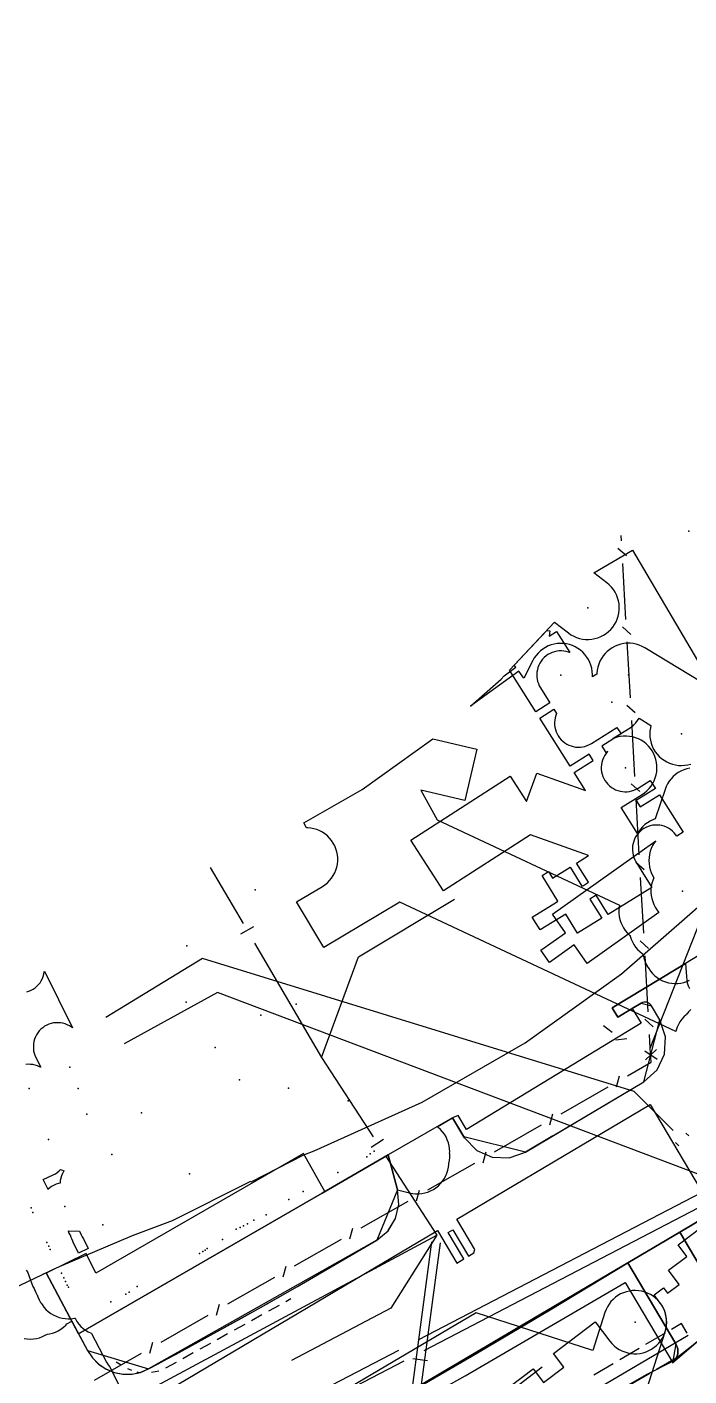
# Model space of a CAD drawing. Header units: metres. Extents: x -3782 to -2031, y 18790 to 19846.
# Drawn here: x -2271 to -2227.1, y 18878 to 18967.6 of the extents above; entities that cross this region are included whole.
import ezdxf

# ---------------------------------------------------------------- set-up
doc = ezdxf.new("R2010")
doc.units = ezdxf.units.M
for name, color, linetype in [('BOUNDARY', 7, 'Continuous'), ('CURB', 7, 'Continuous'), ('ELECTR_CABLE', 7, 'Continuous'), ('ELECTR_CABLE_COMM', 7, 'Continuous'), ('GAS', 7, 'Continuous'), ('GRASS', 7, 'Continuous'), ('GROUND', 7, 'Continuous'), ('ROAD', 7, 'Continuous'), ('SEWER', 7, 'Continuous'), ('SIDEWALK_PATH', 7, 'Continuous'), ('TREE', 7, 'Continuous'), ('WATER_PIPELINE', 7, 'Continuous')]:
    doc.layers.add(name, color=color, linetype=linetype)

msp = doc.modelspace()

# ---------------------------------------------------------------- linework, layer by layer
at = {"layer": 'BOUNDARY'}
for points in [[(-2275.371, 18882.247), (-2270.014, 18884.777), (-2269.365, 18885.087), (-2268.875, 18885.324), (-2264.033, 18887.378), (-2261.368, 18888.374), (-2256.172, 18890.997), (-2256.142, 18890.94), (-2252.642, 18892.731), (-2251.963, 18892.997), (-2244.781, 18896.236), (-2237.953, 18900.165), (-2231.544, 18904.747), (-2225.616, 18909.937), (-2220.229, 18915.685), (-2215.432, 18921.935), (-2211.274, 18928.627), (-2207.794, 18935.695), (-2205.026, 18943.071), (-2202.997, 18950.684), (-2201.726, 18958.459), (-2201.227, 18966.322), (-2201.503, 18974.195)], [(-2172.527, 18931.3), (-2173.473, 18929.85), (-2174.542, 18928.487), (-2197.779, 18901.368), (-2199.108, 18899.962), (-2199.196, 18899.923), (-2207.198, 18895.768), (-2214.683, 18890.74), (-2221.554, 18884.901), (-2225.009, 18881.612), (-2226.672, 18880.18), (-2228.194, 18878.993), (-2229.859, 18878.15), (-2236.785, 18874.202), (-2243.284, 18869.584), (-2249.29, 18864.342), (-2250.645, 18862.897), (-2252.857, 18860.75), (-2254.299, 18859.811), (-2255.89, 18858.985), (-2259.601, 18858.314), (-2266.719, 18856.689), (-2273.659, 18854.421)]]:
    msp.add_lwpolyline(points, dxfattribs=at)
at = {"layer": 'CURB'}
for points in [[(-2227.673, 18887.608), (-2218.29, 18893.172), (-2182.39, 18927.538), (-2166.608, 18954.059)], [(-2230.843, 18902.454), (-2230.241, 18902.812), (-2229.556, 18902.636)], [(-2230.052, 18897.59), (-2229.001, 18901.7), (-2229.556, 18902.636)], [(-2232.668, 18896.039), (-2230.052, 18897.59)], [(-2236.108, 18893.999), (-2232.668, 18896.039)], [(-2237.924, 18892.922), (-2242.016, 18893.942), (-2242.774, 18895.185)], [(-2236.108, 18893.999), (-2237.924, 18892.922)], [(-2267.624, 18880.854), (-2251.441, 18890.184), (-2247.047, 18892.742)], [(-2247.047, 18892.742), (-2246.432, 18890.415), (-2247.802, 18887.068)], [(-2231.114, 18885.567), (-2227.673, 18887.608)], [(-2227.673, 18887.608), (-2225.03, 18883.145), (-2223.499, 18882.912)], [(-2247.802, 18887.068), (-2262.967, 18878.513)], [(-2257.576, 18867.274), (-2256.61, 18870.474), (-2256.13, 18871.063), (-2242.789, 18878.644), (-2231.114, 18885.567)], [(-2231.114, 18885.567), (-2227.927, 18880.188), (-2228.143, 18878.913)], [(-2269.771, 18884.892), (-2267.622, 18880.855)], [(-2254.294, 18882.737), (-2254.998, 18882.347)], [(-2253.505, 18883.174), (-2253.857, 18882.979)], [(-2255.435, 18882.105), (-2256.138, 18881.716)], [(-2256.576, 18881.474), (-2257.279, 18881.084)], [(-2267.622, 18880.855), (-2267.033, 18879.748), (-2262.967, 18878.513)], [(-2258.857, 18880.21), (-2259.56, 18879.821)], [(-2257.716, 18880.842), (-2258.419, 18880.453)], [(-2259.997, 18879.579), (-2260.7, 18879.189)], [(-2264.78, 18878.771), (-2265.126, 18878.975)], [(-2264.083, 18878.405), (-2264.344, 18878.526)], [(-2263.587, 18878.265), (-2263.723, 18878.29)], [(-2262.295, 18878.362), (-2262.773, 18878.274)], [(-2261.138, 18878.947), (-2261.841, 18878.558)]]:
    msp.add_lwpolyline(points, dxfattribs=at)
at = {"layer": 'ELECTR_CABLE'}
msp.add_lwpolyline([(-2229.26, 18913.593), (-2229.366, 18913.45), (-2229.472, 18913.274), (-2229.561, 18913.088), (-2229.63, 18912.894), (-2229.681, 18912.694), (-2229.711, 18912.49), (-2229.721, 18912.284), (-2229.712, 18912.078), (-2229.682, 18911.874), (-2229.632, 18911.675), (-2229.562, 18911.48), (-2229.475, 18911.294), (-2229.384, 18911.142), (-2229.458, 18910.967), (-2229.519, 18910.771), (-2229.561, 18910.569), (-2229.583, 18910.364), (-2229.585, 18910.158), (-2229.567, 18909.953), (-2229.529, 18909.75), (-2229.47, 18909.552), (-2229.393, 18909.361), (-2229.298, 18909.179), (-2229.185, 18909.006), (-2229.052, 18908.824), (-2233.817, 18905.45), (-2234.684, 18906.674), (-2236.316, 18905.518), (-2236.894, 18906.334), (-2235.262, 18907.49), (-2236.129, 18908.714), (-2230.003, 18913.053)], close=True, dxfattribs=at)
msp.add_lwpolyline([(-2240.595, 18876.109), (-2237.405, 18878.522), (-2236.718, 18877.614), (-2235.375, 18878.63), (-2236.063, 18879.54), (-2233.285, 18881.641), (-2232.315, 18880.358), (-2232.182, 18880.2), (-2232.035, 18880.055), (-2231.875, 18879.926), (-2231.702, 18879.813), (-2231.52, 18879.718), (-2231.328, 18879.641), (-2231.131, 18879.583), (-2230.928, 18879.545), (-2230.723, 18879.526), (-2230.517, 18879.528), (-2230.312, 18879.551), (-2230.11, 18879.593), (-2229.913, 18879.654), (-2229.724, 18879.735), (-2229.543, 18879.834), (-2229.373, 18879.95), (-2229.215, 18880.082), (-2229.07, 18880.23), (-2228.941, 18880.39), (-2228.828, 18880.562), (-2228.733, 18880.745), (-2228.656, 18880.936), (-2228.598, 18881.134), (-2228.56, 18881.337), (-2228.542, 18881.542), (-2228.543, 18881.748), (-2228.566, 18881.953), (-2228.608, 18882.155), (-2228.669, 18882.351), (-2228.75, 18882.541), (-2228.849, 18882.722), (-2228.965, 18882.892), (-2229.372, 18883.429), (-2228.761, 18883.891), (-2228.496, 18883.541), (-2227.712, 18884.134), (-2228.419, 18885.069), (-2227.205, 18885.987), (-2227.783, 18886.751), (-2224.593, 18889.164)], dxfattribs=at)
at = {"layer": 'ELECTR_CABLE_COMM'}
for points in [[(-2231.542, 18933.514), (-2231.563, 18933.87)], [(-2231.22, 18932.515), (-2231.779, 18933.014)], [(-2231.246, 18928.301), (-2231.457, 18932.016)], [(-2230.924, 18927.302), (-2231.483, 18927.801)], [(-2229.628, 18899.821), (-2218.422, 18928.23)], [(-2230.95, 18923.088), (-2231.161, 18926.803)], [(-2230.628, 18922.089), (-2231.187, 18922.588)], [(-2230.654, 18917.874), (-2230.865, 18921.59)], [(-2230.332, 18916.876), (-2230.891, 18917.375)], [(-2230.357, 18912.661), (-2230.569, 18916.377)], [(-2230.035, 18911.663), (-2230.595, 18912.162)], [(-2230.061, 18907.448), (-2230.272, 18911.164)], [(-2229.739, 18906.45), (-2230.298, 18906.949)], [(-2229.765, 18902.235), (-2229.976, 18905.951)], [(-2229.443, 18901.237), (-2230.002, 18901.736)], [(-2232.154, 18900.851), (-2232.742, 18901.299)], [(-2229.628, 18899.821), (-2229.68, 18900.738)], [(-2231.187, 18900.446), (-2231.929, 18900.346)], [(-2229.57, 18898.88), (-2229.628, 18899.821)], [(-2231.133, 18897.988), (-2229.57, 18898.88)], [(-2229.994, 18899.654), (-2229.175, 18899.082)], [(-2229.956, 18899.056), (-2229.217, 18899.73)], [(-2231.883, 18897.255), (-2231.685, 18897.978)], [(-2235.561, 18895.462), (-2232.436, 18897.245)], [(-2236.312, 18894.729), (-2236.114, 18895.452)], [(-2239.99, 18892.936), (-2236.864, 18894.719)], [(-2240.74, 18892.203), (-2240.542, 18892.925)], [(-2244.418, 18890.409), (-2241.293, 18892.192)], [(-2245.169, 18889.676), (-2244.971, 18890.399)], [(-2248.847, 18887.883), (-2245.721, 18889.666)], [(-2249.597, 18887.15), (-2249.399, 18887.873)], [(-2253.275, 18885.356), (-2250.15, 18887.14)], [(-2257.704, 18882.83), (-2254.578, 18884.613)], [(-2254.026, 18884.623), (-2253.828, 18885.346)], [(-2258.454, 18882.097), (-2258.256, 18882.82)], [(-2262.132, 18880.304), (-2259.007, 18882.087)], [(-2262.883, 18879.571), (-2262.685, 18880.293)], [(-2266.561, 18877.777), (-2263.435, 18879.56)]]:
    msp.add_lwpolyline(points, dxfattribs=at)
at = {"layer": 'GAS'}
for points in [[(-2237.236, 18922.168), (-2238.978, 18924.928), (-2237.597, 18926.402), (-2237.594, 18926.404), (-2237.594, 18926.405), (-2236.513, 18927.558), (-2236.307, 18927.536), (-2236.345, 18927.193), (-2235.868, 18927.494), (-2234.982, 18926.091), (-2235.069, 18926.124), (-2235.22, 18926.166), (-2235.375, 18926.193), (-2235.531, 18926.205), (-2235.688, 18926.202), (-2235.844, 18926.183), (-2235.997, 18926.148), (-2236.147, 18926.099), (-2236.29, 18926.036), (-2236.427, 18925.959), (-2236.555, 18925.869), (-2236.674, 18925.766), (-2236.783, 18925.653), (-2236.88, 18925.529), (-2236.964, 18925.396), (-2237.035, 18925.256), (-2237.091, 18925.11), (-2237.133, 18924.959), (-2237.161, 18924.804), (-2237.172, 18924.647), (-2237.169, 18924.49), (-2237.15, 18924.335), (-2237.116, 18924.181), (-2237.066, 18924.032), (-2237.003, 18923.889), (-2236.926, 18923.752), (-2236.299, 18922.758)], [(-2233.742, 18910.836), (-2234.53, 18912.113), (-2233.727, 18912.608), (-2237.593, 18913.993), (-2243.376, 18910.268), (-2245.542, 18913.63), (-2238.93, 18917.89), (-2237.847, 18916.208), (-2237.173, 18918.091), (-2233.93, 18916.93), (-2234.688, 18918.131), (-2233.419, 18918.931), (-2233.686, 18919.354), (-2234.955, 18918.553), (-2236.969, 18921.745), (-2236.032, 18922.336), (-2235.856, 18922.057), (-2235.911, 18921.914), (-2235.953, 18921.763), (-2235.98, 18921.608), (-2235.992, 18921.451), (-2235.988, 18921.294), (-2235.969, 18921.138), (-2235.935, 18920.985), (-2235.886, 18920.836), (-2235.823, 18920.692), (-2235.745, 18920.556), (-2235.655, 18920.427), (-2235.553, 18920.308), (-2235.439, 18920.2), (-2235.316, 18920.103), (-2235.183, 18920.019), (-2235.043, 18919.948), (-2234.896, 18919.891), (-2234.745, 18919.849), (-2234.591, 18919.822), (-2234.434, 18919.811), (-2234.277, 18919.814), (-2234.121, 18919.833), (-2233.968, 18919.867), (-2233.819, 18919.916), (-2233.675, 18919.98), (-2233.538, 18920.057), (-2231.847, 18921.125), (-2231.572, 18920.689), (-2232.841, 18919.888), (-2232.574, 18919.465), (-2232.452, 18919.542), (-2232.496, 18919.496), (-2232.592, 18919.372), (-2232.677, 18919.24), (-2232.748, 18919.1), (-2232.804, 18918.953), (-2232.846, 18918.802), (-2232.874, 18918.647), (-2232.885, 18918.491), (-2232.882, 18918.334), (-2232.863, 18918.178), (-2232.829, 18918.025), (-2232.78, 18917.875), (-2232.716, 18917.732), (-2232.639, 18917.595), (-2232.549, 18917.467), (-2232.446, 18917.347), (-2232.333, 18917.239), (-2232.209, 18917.142), (-2232.077, 18917.058), (-2231.937, 18916.987), (-2231.79, 18916.93), (-2231.639, 18916.888), (-2231.484, 18916.861), (-2231.328, 18916.849), (-2231.171, 18916.853), (-2231.015, 18916.872), (-2230.862, 18916.906), (-2230.712, 18916.955), (-2230.569, 18917.018), (-2230.432, 18917.096), (-2229.626, 18917.604), (-2229.291, 18917.074), (-2230.559, 18916.274), (-2230.292, 18915.851), (-2229.024, 18916.652), (-2227.45, 18914.158), (-2227.865, 18913.895), (-2227.946, 18914.013), (-2228.048, 18914.133), (-2228.16, 18914.243), (-2228.283, 18914.341), (-2228.415, 18914.426), (-2228.554, 18914.498), (-2228.7, 18914.556), (-2228.851, 18914.6), (-2229.005, 18914.628), (-2229.162, 18914.641), (-2229.319, 18914.639), (-2229.475, 18914.622), (-2229.628, 18914.589), (-2229.778, 18914.541), (-2229.922, 18914.479), (-2230.06, 18914.403), (-2230.189, 18914.314), (-2230.309, 18914.213), (-2230.419, 18914.101), (-2230.516, 18913.978), (-2230.602, 18913.846), (-2230.674, 18913.707), (-2230.732, 18913.561), (-2230.776, 18913.41), (-2230.804, 18913.255), (-2230.817, 18913.099), (-2230.815, 18912.942), (-2230.798, 18912.786), (-2230.765, 18912.632), (-2230.717, 18912.483), (-2230.655, 18912.339), (-2230.579, 18912.201), (-2229.528, 18910.5), (-2232.428, 18908.709), (-2233.216, 18909.986), (-2233.642, 18909.723), (-2232.854, 18908.447), (-2234.459, 18907.455), (-2235.247, 18908.731), (-2236.948, 18907.68), (-2237.474, 18908.53), (-2235.869, 18909.523), (-2235.773, 18909.582), (-2236.824, 18911.283), (-2236.399, 18911.546), (-2236.136, 18911.121), (-2234.955, 18911.85), (-2234.168, 18910.574), (-2234.072, 18910.634), (-2234.071, 18910.633)], [(-2268.813, 18891.758), (-2268.584, 18891.674), (-2268.616, 18891.627), (-2268.691, 18891.489), (-2268.752, 18891.344), (-2268.799, 18891.195), (-2268.831, 18891.041), (-2268.847, 18890.885), (-2268.847, 18890.863), (-2268.953, 18890.839), (-2269.102, 18890.789), (-2269.245, 18890.725), (-2269.382, 18890.648), (-2269.51, 18890.557), (-2269.629, 18890.454), (-2269.641, 18890.441), (-2269.966, 18891.097), (-2269.301, 18891.406), (-2269.162, 18891.479), (-2269.031, 18891.565), (-2268.909, 18891.664)], [(-2266.975, 18886.514), (-2267.615, 18886.196), (-2267.981, 18886.932), (-2268.005, 18887.006), (-2268.068, 18887.15), (-2268.072, 18887.157), (-2268.101, 18887.247), (-2268.164, 18887.391), (-2268.241, 18887.528), (-2268.258, 18887.553), (-2268.26, 18887.558), (-2268.264, 18887.587), (-2268.287, 18887.692), (-2267.567, 18887.676), (-2267.448, 18887.42), (-2267.375, 18887.281), (-2267.299, 18887.165)]]:
    msp.add_lwpolyline(points, close=True, dxfattribs=at)
msp.add_lwpolyline([(-2271.065, 18903.551), (-2270.915, 18903.599), (-2270.771, 18903.662), (-2270.634, 18903.739), (-2270.505, 18903.828), (-2270.386, 18903.93), (-2270.277, 18904.043), (-2270.18, 18904.166), (-2270.095, 18904.298), (-2270.023, 18904.438), (-2269.966, 18904.584), (-2269.923, 18904.735), (-2269.895, 18904.89), (-2269.892, 18904.926), (-2268.027, 18901.162), (-2268.095, 18901.216), (-2268.228, 18901.301), (-2268.367, 18901.372), (-2268.513, 18901.43), (-2268.665, 18901.473), (-2268.819, 18901.5), (-2268.976, 18901.513), (-2269.133, 18901.51), (-2269.289, 18901.492), (-2269.442, 18901.458), (-2269.591, 18901.41), (-2269.735, 18901.347), (-2269.872, 18901.271), (-2270.001, 18901.181), (-2270.121, 18901.079), (-2270.23, 18900.966), (-2270.327, 18900.843), (-2270.412, 18900.711), (-2270.484, 18900.571), (-2270.541, 18900.425), (-2270.584, 18900.274), (-2270.612, 18900.119), (-2270.624, 18899.963), (-2270.621, 18899.806), (-2270.603, 18899.65), (-2270.57, 18899.497), (-2270.521, 18899.347), (-2270.459, 18899.203), (-2270.135, 18898.55), (-2270.207, 18898.59), (-2270.352, 18898.651), (-2270.502, 18898.698), (-2270.656, 18898.73), (-2270.812, 18898.746), (-2270.969, 18898.747), (-2271.125, 18898.733)], dxfattribs=at)
at = {"layer": 'GRASS'}
msp.add_lwpolyline([(-2251.441, 18890.184), (-2251.246, 18890.297), (-2252.682, 18892.819), (-2266.479, 18884.881), (-2267.107, 18886.179), (-2269.689, 18884.931), (-2269.771, 18884.892), (-2267.622, 18880.855)], close=True, dxfattribs=at)
for points in [[(-2218.29, 18893.172), (-2227.673, 18887.608), (-2225.03, 18883.145)], [(-2255.25, 18870.6), (-2241.93, 18878.049), (-2231.304, 18884.249), (-2228.126, 18878.928), (-2227.908, 18879.201), (-2227.799, 18879.522), (-2227.804, 18879.861), (-2227.927, 18880.188), (-2231.114, 18885.567), (-2248.093, 18875.551)]]:
    msp.add_lwpolyline(points, dxfattribs=at)
at = {"layer": 'GROUND'}
for points in [[(-2225.247, 18906.685), (-2227.902, 18905.072), (-2232.152, 18902.491), (-2231.783, 18901.883), (-2230.841, 18902.45), (-2230.245, 18901.473), (-2241.834, 18894.411), (-2242.402, 18895.342), (-2242.774, 18895.185), (-2241.966, 18893.859), (-2242.774, 18895.185), (-2247.047, 18892.742), (-2251.441, 18890.184), (-2267.622, 18880.855), (-2269.771, 18884.892), (-2270.014, 18884.777), (-2269.365, 18885.087), (-2268.875, 18885.324), (-2264.033, 18887.378), (-2261.368, 18888.374), (-2256.172, 18890.997), (-2256.142, 18890.94), (-2252.642, 18892.731), (-2251.963, 18892.997), (-2244.781, 18896.236), (-2237.953, 18900.165), (-2231.544, 18904.747), (-2225.616, 18909.937)], [(-2225.03, 18883.145), (-2227.673, 18887.608), (-2219.987, 18892.166)], [(-2246.719, 18876.331), (-2241.488, 18879.36), (-2236.286, 18882.439), (-2231.114, 18885.567), (-2227.927, 18880.188), (-2227.803, 18879.855), (-2227.801, 18879.511), (-2227.905, 18879.218), (-2228.194, 18878.993), (-2229.859, 18878.15), (-2236.785, 18874.202)]]:
    msp.add_lwpolyline(points, dxfattribs=at)
at = {"layer": 'ROAD'}
for points in [[(-2271.23, 18880.543), (-2271.026, 18880.512), (-2270.821, 18880.501), (-2270.615, 18880.511), (-2270.411, 18880.541), (-2270.211, 18880.591), (-2270.017, 18880.66), (-2269.83, 18880.748), (-2269.693, 18880.821), (-2269.549, 18880.842), (-2269.35, 18880.893), (-2269.156, 18880.962), (-2268.97, 18881.051), (-2268.793, 18881.157), (-2268.628, 18881.28), (-2268.475, 18881.419), (-2268.389, 18881.515), (-2268.065, 18881.687), (-2267.033, 18879.748), (-2267.033, 18879.747), (-2266.702, 18879.252), (-2266.7, 18879.25), (-2266.283, 18878.834), (-2266.281, 18878.833), (-2265.79, 18878.507), (-2265.788, 18878.506), (-2265.237, 18878.281), (-2265.235, 18878.28), (-2264.65, 18878.169), (-2264.648, 18878.169), (-2264.059, 18878.175), (-2264.057, 18878.175), (-2263.48, 18878.297), (-2263.478, 18878.297), (-2262.931, 18878.533), (-2262.93, 18878.533), (-2262.328, 18878.856), (-2261.727, 18879.181), (-2261.126, 18879.506), (-2260.525, 18879.833), (-2258.655, 18880.858), (-2256.791, 18881.893), (-2254.932, 18882.938), (-2253.079, 18883.993), (-2247.803, 18887.068), (-2247.802, 18887.069), (-2247.055, 18887.696), (-2247.053, 18887.699), (-2246.557, 18888.51), (-2246.556, 18888.513), (-2246.34, 18889.44), (-2246.34, 18889.443), (-2246.432, 18890.414), (-2246.432, 18890.414), (-2245.635, 18890.209), (-2245.433, 18890.167), (-2245.228, 18890.146), (-2245.022, 18890.144), (-2244.817, 18890.163), (-2244.614, 18890.202), (-2244.417, 18890.26), (-2244.226, 18890.338), (-2244.043, 18890.434), (-2243.871, 18890.547), (-2243.711, 18890.677), (-2243.564, 18890.821), (-2243.432, 18890.98), (-2243.317, 18891.15), (-2243.218, 18891.331), (-2243.138, 18891.521), (-2243.077, 18891.718), (-2243.035, 18891.92), (-2243.014, 18892.125), (-2243.013, 18892.141), (-2243.009, 18892.156), (-2242.97, 18892.358), (-2242.951, 18892.563), (-2242.952, 18892.77), (-2242.96, 18892.85), (-2242.956, 18892.93), (-2242.966, 18893.136), (-2242.996, 18893.34), (-2243.046, 18893.54), (-2243.115, 18893.734), (-2243.203, 18893.921), (-2243.308, 18894.098), (-2243.431, 18894.263), (-2243.569, 18894.416), (-2243.721, 18894.555), (-2243.789, 18894.605), (-2242.775, 18895.185), (-2242.774, 18895.185), (-2242.774, 18895.184), (-2241.967, 18893.861), (-2241.966, 18893.859), (-2241.159, 18893.033), (-2241.156, 18893.031), (-2240.135, 18892.581), (-2240.131, 18892.58), (-2239.017, 18892.535), (-2239.013, 18892.535), (-2237.925, 18892.922), (-2237.923, 18892.923), (-2230.053, 18897.59), (-2230.052, 18897.591), (-2229.17, 18898.387), (-2229.168, 18898.391), (-2228.677, 18899.426), (-2228.676, 18899.43), (-2228.609, 18900.574), (-2228.61, 18900.577), (-2229.001, 18901.699), (-2229.002, 18901.701), (-2229.556, 18902.636), (-2229.556, 18902.637), (-2229.614, 18902.715), (-2229.615, 18902.716), (-2229.686, 18902.781), (-2229.687, 18902.782), (-2229.769, 18902.832), (-2229.771, 18902.833), (-2229.861, 18902.866), (-2229.863, 18902.866), (-2229.959, 18902.881), (-2229.961, 18902.881), (-2230.056, 18902.877), (-2230.058, 18902.876), (-2230.151, 18902.854), (-2230.153, 18902.853), (-2230.241, 18902.812), (-2230.242, 18902.811), (-2231.782, 18901.884), (-2231.783, 18901.883), (-2231.784, 18901.884), (-2232.152, 18902.49), (-2232.152, 18902.491), (-2232.151, 18902.491), (-2227.902, 18905.072), (-2227.281, 18905.449), (-2227.231, 18904.57), (-2227.21, 18904.365), (-2227.168, 18904.163), (-2227.107, 18903.966), (-2227.026, 18903.777)], [(-2219.987, 18892.166), (-2227.673, 18887.608), (-2231.114, 18885.568), (-2236.286, 18882.439), (-2241.488, 18879.36), (-2246.719, 18876.331)]]:
    msp.add_lwpolyline(points, dxfattribs=at)
at = {"layer": 'SEWER'}
for points in [[(-2258.87, 18911.822), (-2256.684, 18908.095)], [(-2249.016, 18905.892), (-2242.642, 18909.719)], [(-2255.999, 18907.884), (-2256.854, 18907.383)], [(-2255.925, 18906.801), (-2251.47, 18899.205)], [(-2259.38, 18905.778), (-2265.802, 18901.867)], [(-2230.689, 18896.952), (-2259.38, 18905.778)], [(-2251.47, 18899.205), (-2249.016, 18905.892)], [(-2258.377, 18903.524), (-2264.586, 18900.108)], [(-2224.445, 18890.708), (-2258.377, 18903.524)], [(-2251.47, 18899.205), (-2248.047, 18893.936)], [(-2230.689, 18896.952), (-2228.098, 18894.36)], [(-2247.353, 18893.756), (-2248.184, 18893.217)], [(-2227.945, 18893.546), (-2227.726, 18893.327)], [(-2227.072, 18893.987), (-2227.268, 18894.183)], [(-2247.23, 18892.678), (-2243.807, 18887.408)], [(-2224.586, 18891.085), (-2245.027, 18880.442)], [(-2224.304, 18890.33), (-2244.675, 18879.723)], [(-2265.369, 18875.822), (-2243.807, 18887.408)], [(-2243.807, 18887.408), (-2246.859, 18882.545)], [(-2244.169, 18886.96), (-2246.368, 18870.445)], [(-2245.773, 18870.367), (-2243.574, 18886.882)], [(-2246.859, 18882.545), (-2253.47, 18879.069)], [(-2227.555, 18881.532), (-2228.213, 18881.144)], [(-2227.187, 18880.895), (-2227.555, 18881.532)], [(-2235.616, 18875.753), (-2227.11, 18880.76)], [(-2228.644, 18880.89), (-2229.936, 18880.128)], [(-2246.357, 18879.749), (-2266.798, 18869.105)], [(-2244.43, 18879.063), (-2245.412, 18879.194)], [(-2230.367, 18879.874), (-2231.659, 18879.112)], [(-2229.21, 18878.492), (-2227.916, 18879.252)], [(-2246.005, 18879.03), (-2266.376, 18868.423)], [(-2242.457, 18874.306), (-2236.803, 18878.649)], [(-2232.09, 18878.858), (-2233.382, 18878.096)], [(-2230.934, 18877.478), (-2229.641, 18878.238)]]:
    msp.add_lwpolyline(points, dxfattribs=at)
at = {"layer": 'SIDEWALK_PATH'}
for points in [[(-2242.402, 18895.342), (-2242.774, 18895.185), (-2241.966, 18893.859), (-2241.158, 18893.031), (-2240.133, 18892.58), (-2239.015, 18892.534), (-2237.924, 18892.922), (-2230.052, 18897.59), (-2229.168, 18898.389), (-2228.676, 18899.428), (-2228.609, 18900.575), (-2229.001, 18901.7), (-2229.556, 18902.636), (-2229.614, 18902.716), (-2229.687, 18902.782), (-2229.77, 18902.832), (-2229.863, 18902.866), (-2229.96, 18902.881), (-2230.058, 18902.876), (-2230.153, 18902.853), (-2230.242, 18902.811), (-2230.843, 18902.454), (-2230.245, 18901.473), (-2241.834, 18894.411)], [(-2246.432, 18890.415), (-2247.047, 18892.742), (-2251.441, 18890.184), (-2267.626, 18880.853), (-2267.033, 18879.748), (-2266.704, 18879.255), (-2266.29, 18878.84), (-2265.803, 18878.513), (-2265.256, 18878.286), (-2264.676, 18878.171), (-2264.089, 18878.171), (-2263.514, 18878.286), (-2262.967, 18878.513), (-2260.481, 18879.857), (-2258.004, 18881.218), (-2255.536, 18882.597), (-2253.079, 18883.993), (-2247.802, 18887.068), (-2247.054, 18887.697), (-2246.556, 18888.512), (-2246.339, 18889.441)], [(-2225.03, 18883.145), (-2227.673, 18887.608), (-2231.114, 18885.567), (-2227.927, 18880.188), (-2227.803, 18879.855), (-2227.801, 18879.511), (-2227.917, 18879.186), (-2228.143, 18878.913), (-2223.499, 18882.912), (-2223.68, 18882.783), (-2223.882, 18882.697), (-2224.098, 18882.657), (-2224.32, 18882.666), (-2224.534, 18882.724), (-2224.728, 18882.826), (-2224.896, 18882.968)]]:
    msp.add_lwpolyline(points, close=True, dxfattribs=at)
at = {"layer": 'TREE'}
for p in [(-2227.077, 18934.149), (-2233.789, 18929.065), (-2235.573, 18924.605), (-2231.081, 18924.612), (-2232.176, 18922.81), (-2227.562, 18920.695), (-2231.286, 18918.449), (-2255.887, 18910.332), (-2227.487, 18910.242), (-2260.416, 18906.608), (-2260.478, 18902.877), (-2253.164, 18902.735), (-2255.507, 18902.02), (-2258.551, 18899.865), (-2268.191, 18898.559), (-2270.903, 18897.148), (-2267.647, 18897.132), (-2256.93, 18897.728), (-2253.664, 18897.167), (-2249.698, 18896.324), (-2267.072, 18895.442), (-2263.432, 18895.518), (-2269.625, 18893.761), (-2265.414, 18892.75), (-2248.461, 18892.604), (-2248.241, 18892.793), (-2247.966, 18892.979), (-2260.244, 18891.477), (-2250.392, 18891.557), (-2252.689, 18890.302), (-2270.776, 18889.205), (-2268.523, 18889.297), (-2253.64, 18889.768), (-2270.663, 18888.902), (-2265.997, 18888.094), (-2256.388, 18888.16), (-2255.964, 18888.391), (-2255.149, 18888.757), (-2257.143, 18887.789), (-2256.883, 18887.911), (-2256.655, 18888.015), (-2269.727, 18886.923), (-2269.597, 18886.679), (-2269.501, 18886.438), (-2259.371, 18886.306), (-2259.208, 18886.394), (-2259.083, 18886.51), (-2258.063, 18887.122), (-2259.589, 18886.187), (-2268.742, 18884.866), (-2268.609, 18884.574), (-2268.479, 18884.33), (-2268.382, 18884.089), (-2268.292, 18883.944), (-2263.722, 18883.997), (-2265.483, 18882.971), (-2264.483, 18883.482), (-2264.25, 18883.609), (-2230.64, 18881.625)]:
    msp.add_point(p, dxfattribs=at)
at = {"layer": 'WATER_PIPELINE'}
for points in [[(-2226.231, 18924.133), (-2229.994, 18926.409), (-2230.175, 18926.507), (-2230.366, 18926.586), (-2230.563, 18926.647), (-2230.764, 18926.688), (-2230.969, 18926.709), (-2231.176, 18926.71), (-2231.381, 18926.69), (-2231.583, 18926.651), (-2231.78, 18926.592), (-2231.971, 18926.514), (-2232.153, 18926.417), (-2232.325, 18926.304), (-2232.485, 18926.173), (-2232.631, 18926.028), (-2232.763, 18925.869), (-2232.878, 18925.699), (-2232.976, 18925.517), (-2233.055, 18925.327), (-2233.116, 18925.13), (-2233.157, 18924.928), (-2233.178, 18924.723), (-2233.178, 18924.652), (-2233.285, 18924.593), (-2233.479, 18924.473), (-2233.473, 18924.641), (-2233.487, 18924.846), (-2233.52, 18925.05), (-2233.574, 18925.249), (-2233.646, 18925.442), (-2233.738, 18925.626), (-2233.846, 18925.801), (-2233.972, 18925.965), (-2234.113, 18926.115), (-2234.268, 18926.251), (-2234.435, 18926.371), (-2234.614, 18926.474), (-2234.802, 18926.559), (-2234.997, 18926.625), (-2235.198, 18926.672), (-2235.402, 18926.699), (-2235.608, 18926.706), (-2235.813, 18926.692), (-2236.017, 18926.658), (-2236.216, 18926.605), (-2236.409, 18926.532), (-2236.594, 18926.441), (-2236.768, 18926.332), (-2236.932, 18926.207), (-2237.082, 18926.066), (-2237.218, 18925.911), (-2237.338, 18925.743), (-2237.441, 18925.565), (-2238.036, 18924.406), (-2238.369, 18924.863), (-2241.566, 18922.53), (-2241.577, 18922.546), (-2239.535, 18924.334), (-2239.332, 18924.551), (-2238.555, 18925.118), (-2238.663, 18925.265), (-2235.995, 18928.111), (-2235.068, 18927.399), (-2234.898, 18927.282), (-2234.718, 18927.182), (-2234.529, 18927.1), (-2234.333, 18927.036), (-2234.131, 18926.993), (-2233.927, 18926.969), (-2233.721, 18926.966), (-2233.515, 18926.983), (-2233.312, 18927.02), (-2233.114, 18927.076), (-2232.923, 18927.152), (-2232.739, 18927.246), (-2232.566, 18927.358), (-2232.405, 18927.486), (-2232.256, 18927.629), (-2232.123, 18927.786), (-2232.006, 18927.955), (-2231.906, 18928.136), (-2231.824, 18928.325), (-2231.761, 18928.521), (-2231.717, 18928.722), (-2231.693, 18928.927), (-2231.69, 18929.133), (-2231.707, 18929.338), (-2231.744, 18929.541), (-2231.8, 18929.739), (-2231.876, 18929.931), (-2231.97, 18930.114), (-2232.082, 18930.288), (-2232.21, 18930.449), (-2232.353, 18930.597), (-2232.51, 18930.731), (-2233.372, 18931.392), (-2230.813, 18932.902), (-2225.762, 18924.339)], [(-2227.007, 18918.408), (-2227.208, 18918.364), (-2227.404, 18918.301), (-2227.593, 18918.219), (-2227.773, 18918.119), (-2227.943, 18918.001), (-2228.1, 18917.867), (-2228.243, 18917.719), (-2228.371, 18917.558), (-2228.482, 18917.384), (-2228.576, 18917.201), (-2228.651, 18917.009), (-2229.314, 18915.048), (-2229.46, 18914.994), (-2229.646, 18914.904), (-2229.821, 18914.796), (-2229.986, 18914.672), (-2230.137, 18914.532), (-2230.274, 18914.377), (-2230.395, 18914.211), (-2230.476, 18914.072), (-2231.555, 18915.808), (-2230.177, 18916.665), (-2230.007, 18916.783), (-2229.85, 18916.916), (-2229.707, 18917.064), (-2229.579, 18917.226), (-2229.467, 18917.399), (-2229.373, 18917.582), (-2229.297, 18917.774), (-2229.241, 18917.972), (-2229.204, 18918.175), (-2229.187, 18918.38), (-2229.19, 18918.586), (-2229.214, 18918.791), (-2229.257, 18918.992), (-2229.32, 18919.189), (-2229.402, 18919.378), (-2229.503, 18919.558), (-2229.62, 18919.727), (-2229.753, 18919.884), (-2229.901, 18920.028), (-2230.063, 18920.156), (-2230.236, 18920.267), (-2230.419, 18920.362), (-2230.611, 18920.437), (-2230.809, 18920.494), (-2231.012, 18920.531), (-2231.217, 18920.548), (-2231.423, 18920.544), (-2231.628, 18920.521), (-2231.829, 18920.477), (-2232.026, 18920.414), (-2232.111, 18920.377), (-2231.067, 18921.026), (-2230.897, 18921.144), (-2230.74, 18921.277), (-2230.597, 18921.425), (-2230.469, 18921.587), (-2230.376, 18921.731), (-2229.585, 18921.253), (-2229.625, 18921.087), (-2229.653, 18920.883), (-2229.662, 18920.677), (-2229.65, 18920.471), (-2229.618, 18920.268), (-2229.566, 18920.068), (-2229.495, 18919.875), (-2229.405, 18919.689), (-2229.298, 18919.513), (-2229.174, 18919.349), (-2229.034, 18919.197), (-2228.88, 18919.06), (-2228.714, 18918.939), (-2228.536, 18918.834), (-2228.349, 18918.748), (-2228.154, 18918.68), (-2227.954, 18918.632), (-2227.75, 18918.603), (-2227.544, 18918.595), (-2227.338, 18918.607), (-2227.135, 18918.639), (-2226.935, 18918.69)], [(-2226.933, 18902.387), (-2227.08, 18902.242), (-2227.211, 18902.084), (-2227.217, 18902.076), (-2227.255, 18902.045), (-2227.405, 18901.903), (-2227.539, 18901.747), (-2227.658, 18901.579), (-2227.76, 18901.4), (-2227.843, 18901.211), (-2227.908, 18901.016), (-2227.93, 18900.921), (-2246.281, 18909.527), (-2251.327, 18906.509), (-2253.135, 18909.531), (-2251.418, 18910.558), (-2251.247, 18910.672), (-2251.087, 18910.803), (-2250.942, 18910.948), (-2250.811, 18911.107), (-2250.696, 18911.279), (-2250.599, 18911.46), (-2250.52, 18911.651), (-2250.46, 18911.848), (-2250.419, 18912.05), (-2250.399, 18912.255), (-2250.399, 18912.461), (-2250.419, 18912.666), (-2250.459, 18912.868), (-2250.518, 18913.066), (-2250.597, 18913.256), (-2250.694, 18913.438), (-2250.809, 18913.609), (-2250.939, 18913.769), (-2251.085, 18913.915), (-2251.244, 18914.046), (-2251.415, 18914.16), (-2251.597, 18914.258), (-2251.787, 18914.337), (-2251.984, 18914.397), (-2252.186, 18914.437), (-2252.391, 18914.457), (-2252.481, 18914.457), (-2252.658, 18914.778), (-2248.783, 18917.008), (-2244.085, 18920.367), (-2241.164, 18919.683), (-2241.961, 18916.28), (-2244.882, 18916.964), (-2243.792, 18914.987), (-2231.683, 18909.308), (-2231.705, 18909.187), (-2231.722, 18908.982), (-2231.718, 18908.776), (-2231.695, 18908.571), (-2231.651, 18908.37), (-2231.588, 18908.174), (-2231.506, 18907.985), (-2231.406, 18907.804), (-2231.289, 18907.635), (-2231.156, 18907.478), (-2231.007, 18907.335), (-2230.974, 18907.308), (-2230.965, 18907.266), (-2230.902, 18907.07), (-2230.82, 18906.881), (-2230.72, 18906.701), (-2230.603, 18906.531), (-2230.469, 18906.374), (-2230.321, 18906.231), (-2230.16, 18906.103), (-2230.113, 18906.073), (-2230.106, 18906.017), (-2230.063, 18905.816), (-2230, 18905.62), (-2229.918, 18905.43), (-2229.818, 18905.25), (-2229.811, 18905.24), (-2229.805, 18905.23), (-2229.762, 18905.168), (-2229.725, 18905.102), (-2229.608, 18904.932), (-2229.475, 18904.775), (-2229.327, 18904.632), (-2229.165, 18904.504), (-2228.992, 18904.392), (-2228.809, 18904.298), (-2228.617, 18904.222), (-2228.419, 18904.166), (-2228.216, 18904.129), (-2228.011, 18904.112), (-2227.805, 18904.115), (-2227.6, 18904.139), (-2227.399, 18904.182), (-2227.202, 18904.246), (-2227.013, 18904.327)], [(-2271.095, 18885.071), (-2271.003, 18884.974), (-2270.725, 18884.175), (-2270.647, 18883.984), (-2270.579, 18883.854), (-2270.555, 18883.785), (-2270.469, 18883.598), (-2270.389, 18883.463), (-2270.377, 18883.437), (-2270.329, 18883.3), (-2270.243, 18883.113), (-2270.138, 18882.936), (-2270.106, 18882.892), (-2270.047, 18882.792), (-2269.926, 18882.625), (-2269.788, 18882.472), (-2269.637, 18882.332), (-2269.472, 18882.208), (-2269.296, 18882.101), (-2269.111, 18882.011), (-2268.917, 18881.94), (-2268.718, 18881.888), (-2268.514, 18881.857), (-2268.308, 18881.845), (-2268.102, 18881.853), (-2267.898, 18881.882), (-2267.855, 18881.893), (-2267.831, 18881.842), (-2267.727, 18881.665), (-2267.605, 18881.498), (-2267.468, 18881.344), (-2267.317, 18881.205), (-2267.152, 18881.081), (-2266.976, 18880.973), (-2266.79, 18880.884), (-2266.753, 18880.87), (-2265.757, 18878.972), (-2265.653, 18878.794), (-2265.559, 18878.666), (-2264.058, 18875.695), (-2243.769, 18887.705), (-2242.494, 18885.551), (-2242.028, 18885.827), (-2243.064, 18887.578), (-2242.753, 18887.763), (-2241.716, 18886.012), (-2241.346, 18886.231), (-2241.278, 18886.441), (-2242.478, 18888.469), (-2229.632, 18896.072), (-2224.063, 18886.662)], [(-2230.065, 18876.557), (-2228.641, 18880.981), (-2228.587, 18881.18), (-2228.554, 18881.384), (-2228.54, 18881.589), (-2228.547, 18881.795), (-2228.574, 18881.999), (-2228.62, 18882.2), (-2228.686, 18882.395), (-2228.771, 18882.583), (-2228.874, 18882.762), (-2228.994, 18882.929), (-2229.13, 18883.084), (-2229.28, 18883.225), (-2229.444, 18883.351), (-2229.619, 18883.46), (-2229.803, 18883.551), (-2229.996, 18883.624), (-2230.195, 18883.677), (-2230.399, 18883.711), (-2230.604, 18883.725), (-2230.81, 18883.718), (-2231.015, 18883.691), (-2231.215, 18883.644), (-2231.41, 18883.578), (-2231.598, 18883.493), (-2231.777, 18883.39), (-2231.944, 18883.271), (-2232.099, 18883.135), (-2232.24, 18882.984), (-2232.366, 18882.821), (-2232.475, 18882.646), (-2232.566, 18882.461), (-2232.639, 18882.268), (-2233.45, 18879.748), (-2241.21, 18882.247), (-2255.526, 18873.774)]]:
    msp.add_lwpolyline(points, dxfattribs=at)

doc.saveas('drawing.dxf')
